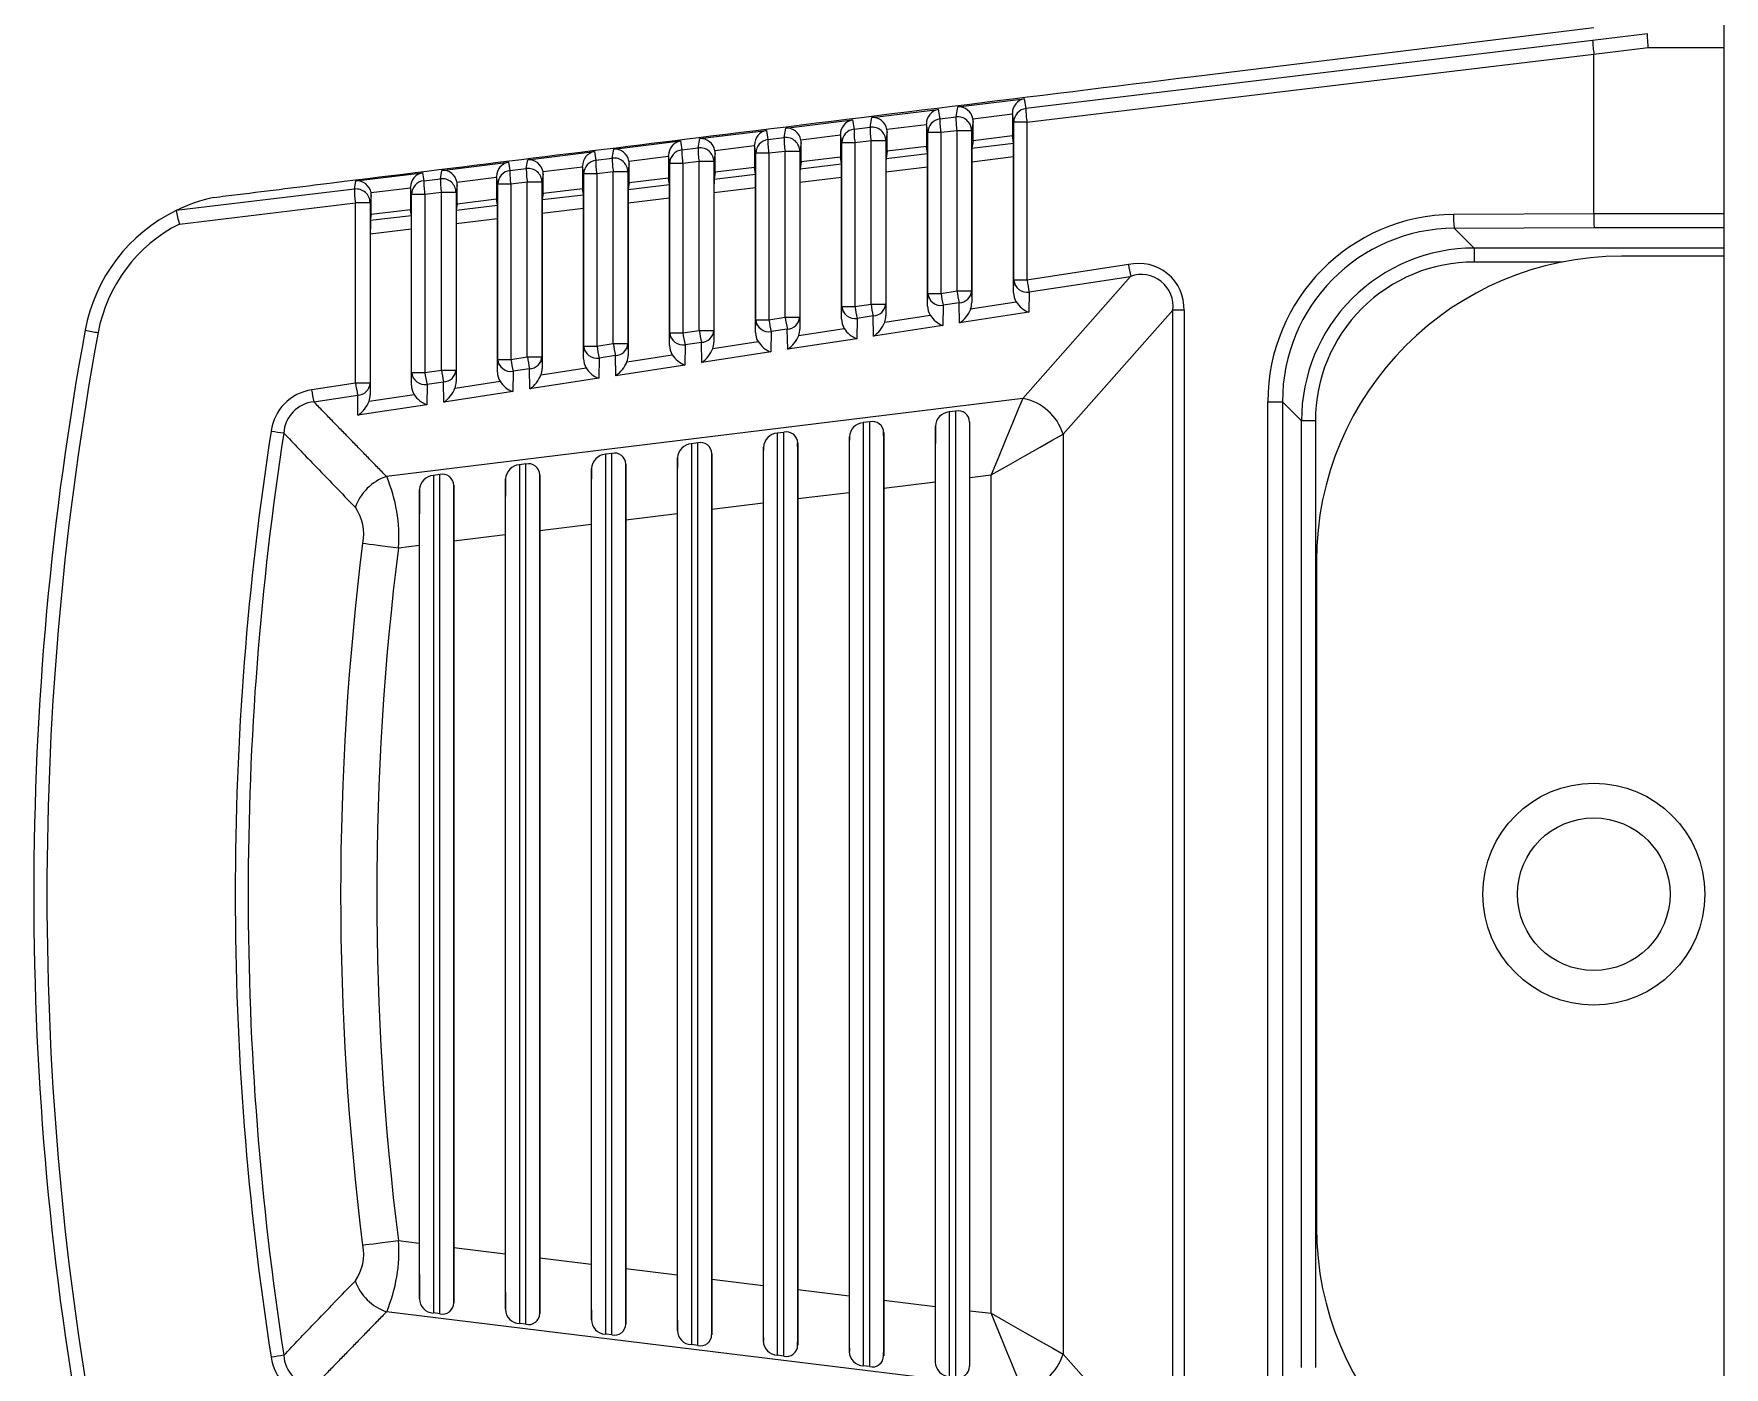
# Model space of a CAD drawing. Extents: x 7 to 113, y 1 to 87.
# Drawn here: x 43.923 to 45.142, y 36.477 to 37.439 of the extents above; entities that cross this region are included whole.
import ezdxf

# ---------------------------------------------------------------- set-up
doc = ezdxf.new("R2010")
doc.units = 0
doc.header["$MEASUREMENT"] = 0
doc.layers.add('OBJECT', color=7, linetype='CONTINUOUS')

msp = doc.modelspace()

# ---------------------------------------------------------------- linework, layer by layer
at = {"layer": 'OBJECT', "lineweight": 15}
for p, q in [((45.1423, 34.6182), (45.1423, 39.0182)), ((44.7597, 37.4078), (45.0482, 37.4432)), ((45.0869, 37.4386), (45.0474, 37.4337)), ((45.0474, 37.4337), (44.6388, 37.3847)), ((44.6395, 37.3748), (45.0483, 37.4238)), ((45.0483, 37.4238), (45.0875, 37.4286)), ((45.0483, 37.4238), (45.0483, 37.4238)), ((45.0483, 37.3088), (45.0483, 37.4238)), ((45.0875, 37.4286), (45.1423, 37.4286)), ((44.5896, 37.3858), (44.6376, 37.3917)), ((44.6376, 37.3917), (44.6388, 37.3847)), ((44.4656, 37.3706), (44.5136, 37.3765)), ((44.5136, 37.3765), (44.5148, 37.3698)), ((44.5264, 37.3712), (44.5276, 37.3782)), ((44.5276, 37.3782), (44.5756, 37.3841)), ((44.5756, 37.3841), (44.5768, 37.3772)), ((44.5768, 37.3772), (44.5884, 37.3786)), ((44.5884, 37.3786), (44.5896, 37.3858)), ((44.6007, 37.3754), (44.5996, 37.3687)), ((44.629, 37.3806), (44.6005, 37.3771)), ((44.6007, 37.3615), (44.6007, 37.3754)), ((44.6301, 37.3748), (44.629, 37.3813)), ((44.629, 37.3806), (44.629, 37.3813)), ((44.629, 37.3806), (44.629, 37.365)), ((44.6395, 37.3748), (44.6301, 37.3748)), ((44.6301, 37.261), (44.6301, 37.3748)), ((44.6395, 37.3748), (44.6395, 37.261)), ((44.4025, 37.3563), (44.4036, 37.363)), ((44.4036, 37.363), (44.4516, 37.3689)), ((44.4516, 37.3689), (44.4527, 37.3624)), ((44.4527, 37.3624), (44.4645, 37.3638)), ((44.4645, 37.3638), (44.4656, 37.3706)), ((44.505, 37.3654), (44.4765, 37.3619)), ((44.506, 37.3599), (44.505, 37.3661)), ((44.505, 37.3654), (44.505, 37.3661)), ((44.505, 37.3654), (44.505, 37.3497)), ((44.5148, 37.3698), (44.5264, 37.3712)), ((44.5387, 37.3678), (44.5377, 37.3613)), ((44.567, 37.373), (44.5385, 37.3695)), ((44.5387, 37.3539), (44.5387, 37.3678)), ((44.568, 37.3673), (44.567, 37.3737)), ((44.567, 37.373), (44.567, 37.3737)), ((44.567, 37.373), (44.567, 37.3573)), ((44.5775, 37.3673), (44.568, 37.3673)), ((44.568, 37.2514), (44.568, 37.3673)), ((44.5891, 37.3687), (44.5775, 37.3673)), ((44.5775, 37.3673), (44.5775, 37.2514)), ((44.5996, 37.3687), (44.5891, 37.3687)), ((44.5891, 37.2532), (44.5891, 37.3687)), ((44.5996, 37.3687), (44.5996, 37.2532)), ((44.629, 37.365), (44.6007, 37.3615)), ((44.6298, 37.3597), (44.629, 37.365)), ((44.2796, 37.3477), (44.3276, 37.3537)), ((44.3276, 37.3537), (44.3287, 37.3475)), ((44.3405, 37.3489), (44.3416, 37.3554)), ((44.3416, 37.3554), (44.3896, 37.3613)), ((44.3819, 37.345), (44.381, 37.3508)), ((44.381, 37.3501), (44.381, 37.3508)), ((44.3896, 37.3613), (44.3907, 37.3549)), ((44.3907, 37.3549), (44.4025, 37.3563)), ((44.4147, 37.3525), (44.4137, 37.3464)), ((44.443, 37.3577), (44.4145, 37.3543)), ((44.4147, 37.3387), (44.4147, 37.3525)), ((44.444, 37.3524), (44.443, 37.3585)), ((44.443, 37.3577), (44.443, 37.3421)), ((44.4534, 37.3524), (44.444, 37.3524)), ((44.444, 37.2324), (44.444, 37.3524)), ((44.4652, 37.3538), (44.4534, 37.3524)), ((44.4534, 37.3524), (44.4534, 37.2324)), ((44.4757, 37.3538), (44.4652, 37.3538)), ((44.4652, 37.2342), (44.4652, 37.3538)), ((44.4767, 37.3601), (44.4757, 37.3538)), ((44.4757, 37.3538), (44.4757, 37.2342)), ((44.4767, 37.3463), (44.4767, 37.3601)), ((44.5155, 37.3599), (44.506, 37.3599)), ((44.506, 37.2419), (44.506, 37.3599)), ((44.5271, 37.3613), (44.5155, 37.3599)), ((44.5155, 37.3599), (44.5155, 37.2419)), ((44.5377, 37.3613), (44.5271, 37.3613)), ((44.5271, 37.2437), (44.5271, 37.3613)), ((44.5377, 37.3613), (44.5377, 37.2437)), ((44.5387, 37.3539), (44.5379, 37.3487)), ((44.5379, 37.3487), (44.5678, 37.3523)), ((44.567, 37.3573), (44.5387, 37.3539)), ((44.5678, 37.3523), (44.567, 37.3573)), ((44.6007, 37.3615), (44.5998, 37.3561)), ((44.5998, 37.3561), (44.6298, 37.3597)), ((44.1556, 37.3325), (44.2036, 37.3384)), ((44.2036, 37.3384), (44.2046, 37.3326)), ((44.2166, 37.334), (44.2176, 37.3401)), ((44.2176, 37.3401), (44.2656, 37.346)), ((44.2656, 37.346), (44.2667, 37.34)), ((44.2667, 37.34), (44.2785, 37.3414)), ((44.2785, 37.3414), (44.2796, 37.3477)), ((44.319, 37.3425), (44.2905, 37.339)), ((44.3199, 37.3376), (44.319, 37.3432)), ((44.319, 37.3425), (44.319, 37.3432)), ((44.319, 37.3425), (44.319, 37.3269)), ((44.3287, 37.3475), (44.3405, 37.3489)), ((44.3412, 37.339), (44.3294, 37.3376)), ((44.3517, 37.339), (44.3412, 37.339)), ((44.3412, 37.2152), (44.3412, 37.339)), ((44.3527, 37.3449), (44.3517, 37.339)), ((44.3517, 37.339), (44.3517, 37.2152)), ((44.381, 37.3501), (44.3525, 37.3466)), ((44.3527, 37.331), (44.3527, 37.3449)), ((44.381, 37.3501), (44.381, 37.3345)), ((44.3914, 37.345), (44.3819, 37.345)), ((44.3819, 37.2229), (44.3819, 37.345)), ((44.4032, 37.3464), (44.3914, 37.345)), ((44.3914, 37.345), (44.3914, 37.2229)), ((44.4137, 37.3464), (44.4032, 37.3464)), ((44.4032, 37.2247), (44.4032, 37.3464)), ((44.4137, 37.3464), (44.4137, 37.2247)), ((44.4147, 37.3387), (44.4139, 37.3338)), ((44.443, 37.3421), (44.4147, 37.3387)), ((44.4437, 37.3374), (44.443, 37.3421)), ((44.4767, 37.3463), (44.4759, 37.3413)), ((44.4759, 37.3413), (44.5058, 37.3449)), ((44.505, 37.3497), (44.4767, 37.3463)), ((44.5058, 37.3449), (44.505, 37.3497)), ((44.5679, 37.3423), (44.5378, 37.3387)), ((44.5378, 37.3387), (44.5378, 37.2352)), ((44.5679, 37.2423), (44.5679, 37.3423)), ((44.6299, 37.3498), (44.5998, 37.3461)), ((44.5998, 37.3461), (44.5998, 37.2448)), ((44.6299, 37.2518), (44.6299, 37.3498)), ((44.1546, 37.3266), (44.0259, 37.3111)), ((44.1546, 37.3266), (44.1556, 37.3325)), ((44.195, 37.3273), (44.1665, 37.3238)), ((44.1958, 37.3227), (44.195, 37.328)), ((44.195, 37.3273), (44.195, 37.328)), ((44.195, 37.3273), (44.195, 37.3117)), ((44.2046, 37.3326), (44.2166, 37.334)), ((44.2287, 37.3297), (44.2278, 37.3241)), ((44.257, 37.3349), (44.2285, 37.3314)), ((44.2287, 37.3158), (44.2287, 37.3297)), ((44.2579, 37.3301), (44.257, 37.3356)), ((44.257, 37.3349), (44.257, 37.3356)), ((44.257, 37.3349), (44.257, 37.3193)), ((44.2674, 37.3301), (44.2579, 37.3301)), ((44.2579, 37.2038), (44.2579, 37.3301)), ((44.2792, 37.3315), (44.2674, 37.3301)), ((44.2674, 37.3301), (44.2674, 37.2038)), ((44.2898, 37.3315), (44.2792, 37.3315)), ((44.2792, 37.2056), (44.2792, 37.3315)), ((44.2907, 37.3373), (44.2898, 37.3315)), ((44.2898, 37.3315), (44.2898, 37.2056)), ((44.2907, 37.3234), (44.2907, 37.3373)), ((44.319, 37.3269), (44.2907, 37.3234)), ((44.3197, 37.3225), (44.319, 37.3269)), ((44.3294, 37.3376), (44.3199, 37.3376)), ((44.3199, 37.2133), (44.3199, 37.3376)), ((44.3294, 37.3376), (44.3294, 37.2133)), ((44.3527, 37.331), (44.3519, 37.3264)), ((44.3519, 37.3264), (44.3817, 37.33)), ((44.381, 37.3345), (44.3527, 37.331)), ((44.3817, 37.33), (44.381, 37.3345)), ((44.4438, 37.3274), (44.4138, 37.3238)), ((44.4139, 37.3338), (44.4437, 37.3374)), ((44.4438, 37.2233), (44.4438, 37.3274)), ((44.5059, 37.3349), (44.4758, 37.3313)), ((44.4758, 37.3313), (44.4758, 37.2257)), ((44.5059, 37.2328), (44.5059, 37.3349)), ((44.0283, 37.3014), (44.1553, 37.3167)), ((44.1553, 37.1866), (44.1553, 37.3167)), ((44.1658, 37.3167), (44.1553, 37.3167)), ((44.1667, 37.3221), (44.1658, 37.3167)), ((44.1658, 37.3167), (44.1658, 37.1866)), ((44.1667, 37.3082), (44.1667, 37.3221)), ((44.2053, 37.3227), (44.1958, 37.3227)), ((44.1958, 37.1943), (44.1958, 37.3227)), ((44.2173, 37.3241), (44.2053, 37.3227)), ((44.2053, 37.3227), (44.2053, 37.1943)), ((44.2278, 37.3241), (44.2173, 37.3241)), ((44.2173, 37.1961), (44.2173, 37.3241)), ((44.2278, 37.3241), (44.2278, 37.1961)), ((44.2287, 37.3158), (44.228, 37.3115)), ((44.228, 37.3115), (44.2577, 37.3151)), ((44.257, 37.3193), (44.2287, 37.3158)), ((44.2577, 37.3151), (44.257, 37.3193)), ((44.2907, 37.3234), (44.29, 37.319)), ((44.29, 37.319), (44.3197, 37.3225)), ((44.3818, 37.32), (44.3519, 37.3164)), ((44.3519, 37.3164), (44.3519, 37.2067)), ((44.3818, 37.2138), (44.3818, 37.32)), ((44.4138, 37.3238), (44.4138, 37.2162)), ((44.1667, 37.3082), (44.166, 37.3041)), ((44.166, 37.3041), (44.1956, 37.3076)), ((44.195, 37.3117), (44.1667, 37.3082)), ((44.1956, 37.3076), (44.195, 37.3117)), ((44.2577, 37.3051), (44.2279, 37.3015)), ((44.2279, 37.3015), (44.2279, 37.1877)), ((44.2577, 37.1947), (44.2577, 37.3051)), ((44.3198, 37.3125), (44.2899, 37.309)), ((44.2899, 37.309), (44.2899, 37.1972)), ((44.3198, 37.2042), (44.3198, 37.3125)), ((45.0483, 37.3088), (44.9472, 37.3083)), ((45.0483, 37.3088), (45.0483, 37.3088)), ((45.1423, 37.3088), (45.0483, 37.3088)), ((44.1957, 37.2976), (44.1659, 37.2941)), ((44.1659, 37.2941), (44.1659, 37.1782)), ((44.1957, 37.1852), (44.1957, 37.2976)), ((44.9477, 37.2984), (45.0486, 37.2988)), ((44.9621, 37.284), (44.9477, 37.2984)), ((45.0486, 37.2988), (45.1423, 37.2988)), ((45.1423, 37.284), (44.9621, 37.284)), ((44.9621, 37.284), (44.9621, 37.2741)), ((45.1423, 37.2782), (45.0683, 37.2782)), ((44.7127, 37.2722), (44.6395, 37.261)), ((44.9621, 37.2741), (45.0257, 37.2741)), ((44.5775, 37.2514), (44.5891, 37.2532)), ((44.5891, 37.2532), (44.5996, 37.2532)), ((44.5996, 37.2532), (44.5998, 37.2448)), ((44.6299, 37.2518), (44.6301, 37.261)), ((44.6395, 37.261), (44.6301, 37.261)), ((44.7143, 37.2636), (44.6365, 37.1756)), ((44.6411, 37.2524), (44.7143, 37.2636)), ((44.5059, 37.2328), (44.506, 37.2419)), ((44.506, 37.2419), (44.5155, 37.2419)), ((44.5155, 37.2419), (44.5271, 37.2437)), ((44.5271, 37.2437), (44.5377, 37.2437)), ((44.5377, 37.2437), (44.5378, 37.2352)), ((44.5679, 37.2423), (44.568, 37.2514)), ((44.568, 37.2514), (44.5775, 37.2514)), ((44.5791, 37.2428), (44.5789, 37.2282)), ((44.5907, 37.2446), (44.5791, 37.2428)), ((44.5909, 37.2301), (44.5907, 37.2446)), ((44.5989, 37.2402), (44.6318, 37.2452)), ((44.6411, 37.2524), (44.6409, 37.2378)), ((44.4438, 37.2233), (44.444, 37.2324)), ((44.444, 37.2324), (44.4534, 37.2324)), ((44.4534, 37.2324), (44.4652, 37.2342)), ((44.4652, 37.2342), (44.4757, 37.2342)), ((44.4757, 37.2342), (44.4758, 37.2257)), ((44.517, 37.2333), (44.5168, 37.2187)), ((44.5287, 37.2351), (44.517, 37.2333)), ((44.5289, 37.2206), (44.5287, 37.2351)), ((44.537, 37.2306), (44.5697, 37.2357)), ((44.6409, 37.2378), (44.5909, 37.2301)), ((44.6656, 37.1498), (44.7447, 37.2392)), ((44.7528, 37.2392), (44.7447, 37.2392)), ((44.7447, 36.3973), (44.7447, 37.2392)), ((44.7528, 37.2392), (44.7528, 36.3973)), ((44.3818, 37.2138), (44.3819, 37.2229)), ((44.3819, 37.2229), (44.3914, 37.2229)), ((44.3914, 37.2229), (44.4032, 37.2247)), ((44.4032, 37.2247), (44.4137, 37.2247)), ((44.413, 37.2116), (44.4457, 37.2166)), ((44.4137, 37.2247), (44.4138, 37.2162)), ((44.455, 37.2238), (44.4548, 37.2092)), ((44.4667, 37.2256), (44.455, 37.2238)), ((44.467, 37.2111), (44.4667, 37.2256)), ((44.5168, 37.2187), (44.467, 37.2111)), ((44.475, 37.2211), (44.5077, 37.2262)), ((44.5789, 37.2282), (44.5289, 37.2206)), ((44.2674, 37.2038), (44.2792, 37.2056)), ((44.2792, 37.2056), (44.2898, 37.2056)), ((44.2898, 37.2056), (44.2899, 37.1972)), ((44.3198, 37.2042), (44.3199, 37.2133)), ((44.3199, 37.2133), (44.3294, 37.2133)), ((44.3294, 37.2133), (44.3412, 37.2152)), ((44.331, 37.2048), (44.3307, 37.1902)), ((44.3428, 37.2066), (44.331, 37.2048)), ((44.3412, 37.2152), (44.3517, 37.2152)), ((44.343, 37.192), (44.3428, 37.2066)), ((44.3511, 37.2021), (44.3836, 37.2071)), ((44.3517, 37.2152), (44.3519, 37.2067)), ((44.393, 37.2143), (44.3928, 37.1997)), ((44.4048, 37.2161), (44.393, 37.2143)), ((44.405, 37.2015), (44.4048, 37.2161)), ((44.4548, 37.2092), (44.405, 37.2015)), ((44.1957, 37.1852), (44.1958, 37.1943)), ((44.1958, 37.1943), (44.2053, 37.1943)), ((44.2053, 37.1943), (44.2173, 37.1961)), ((44.2173, 37.1961), (44.2278, 37.1961)), ((44.2278, 37.1961), (44.2279, 37.1877)), ((44.2577, 37.1947), (44.2579, 37.2038)), ((44.2579, 37.2038), (44.2674, 37.2038)), ((44.2689, 37.1952), (44.2687, 37.1806)), ((44.2808, 37.1971), (44.2689, 37.1952)), ((44.281, 37.1825), (44.2808, 37.1971)), ((44.2891, 37.1926), (44.3216, 37.1976)), ((44.3928, 37.1997), (44.343, 37.192)), ((44.1553, 37.1866), (44.1237, 37.1818)), ((44.1658, 37.1866), (44.1553, 37.1866)), ((44.1658, 37.1866), (44.1659, 37.1782)), ((44.2069, 37.1857), (44.2067, 37.1711)), ((44.2188, 37.1875), (44.2069, 37.1857)), ((44.2191, 37.173), (44.2188, 37.1875)), ((44.2687, 37.1806), (44.2191, 37.173)), ((44.2271, 37.1831), (44.2596, 37.1881)), ((44.3307, 37.1902), (44.281, 37.1825)), ((44.1253, 37.1732), (44.1569, 37.178)), ((44.1571, 37.1635), (44.1569, 37.178)), ((44.2067, 37.1711), (44.1571, 37.1635)), ((44.1651, 37.1736), (44.1976, 37.1785)), ((44.6365, 37.1756), (44.1777, 37.1193)), ((44.8133, 36.4632), (44.8133, 37.1732)), ((44.8133, 37.1732), (44.8238, 37.1732)), ((44.8238, 37.1732), (44.8238, 36.4632)), ((44.8238, 37.1732), (44.8375, 37.1595)), ((44.5262, 37.1588), (44.5215, 37.1583)), ((44.5215, 37.1583), (44.5215, 36.4782)), ((44.5262, 36.4776), (44.5262, 37.1588)), ((44.5735, 36.4808), (44.5735, 37.1556)), ((44.5882, 37.1664), (44.5835, 37.1659)), ((44.5835, 37.1659), (44.5835, 36.4706)), ((44.5882, 36.47), (44.5882, 37.1664)), ((44.5982, 37.1587), (44.5982, 36.4778)), ((44.8375, 36.4769), (44.8375, 37.1595)), ((44.8475, 37.1595), (44.8375, 37.1595)), ((44.8475, 37.1595), (44.8475, 36.4769)), ((44.4022, 37.1436), (44.3975, 37.143)), ((44.3975, 37.143), (44.3975, 36.4934)), ((44.4022, 36.4928), (44.4022, 37.1436)), ((44.4642, 37.1512), (44.4595, 37.1506)), ((44.4595, 37.1506), (44.4595, 36.4858)), ((44.4642, 36.4852), (44.4642, 37.1512)), ((44.4742, 37.1434), (44.4742, 36.493)), ((44.5115, 36.4884), (44.5115, 37.148)), ((44.5362, 37.151), (44.5362, 36.4854)), ((44.6656, 37.1498), (44.6656, 36.4866)), ((44.3402, 37.136), (44.3355, 37.1354)), ((44.3355, 37.1354), (44.3355, 36.501)), ((44.3402, 36.5004), (44.3402, 37.136)), ((44.3875, 36.5037), (44.3875, 37.1328)), ((44.4122, 37.1358), (44.4122, 36.5006)), ((44.4495, 36.496), (44.4495, 37.1404)), ((44.2162, 37.1208), (44.2115, 37.1202)), ((44.2115, 37.1202), (44.2115, 36.5163)), ((44.2162, 36.5157), (44.2162, 37.1208)), ((44.2782, 37.1284), (44.2735, 37.1278)), ((44.2735, 37.1278), (44.2735, 36.5086)), ((44.2782, 36.5081), (44.2782, 37.1284)), ((44.2882, 37.1206), (44.2882, 36.5158)), ((44.3255, 36.5113), (44.3255, 37.1252)), ((44.3502, 37.1282), (44.3502, 36.5082)), ((44.5983, 37.1186), (44.6137, 37.1205)), ((44.5983, 36.5179), (44.5983, 37.1186)), ((44.6137, 36.516), (44.6137, 37.1205)), ((44.2015, 36.5265), (44.2015, 37.1099)), ((44.2262, 37.113), (44.2262, 36.5235)), ((44.2635, 36.5189), (44.2635, 37.1176)), ((44.4743, 37.1034), (44.5113, 37.1079)), ((44.5113, 37.1079), (44.5113, 36.5285)), ((44.5363, 37.111), (44.5733, 37.1155)), ((44.5363, 36.5255), (44.5363, 37.111)), ((44.5733, 37.1155), (44.5733, 36.5209)), ((44.4123, 37.0958), (44.4493, 37.1003)), ((44.4123, 36.5407), (44.4123, 37.0958)), ((44.4493, 37.1003), (44.4493, 36.5361)), ((44.4743, 36.5331), (44.4743, 37.1034)), ((44.2883, 37.0805), (44.3253, 37.0851)), ((44.3253, 37.0851), (44.3253, 36.5514)), ((44.3503, 37.0881), (44.3873, 37.0927)), ((44.3503, 36.5483), (44.3503, 37.0881)), ((44.3873, 37.0927), (44.3873, 36.5438)), ((44.1863, 37.068), (44.2013, 37.0698)), ((44.2013, 37.0698), (44.2013, 36.5666)), ((44.2263, 37.0729), (44.2633, 37.0775)), ((44.2263, 36.5635), (44.2263, 37.0729)), ((44.2633, 37.0775), (44.2633, 36.559)), ((44.2883, 36.5559), (44.2883, 37.0805)), ((44.8483, 37.0582), (44.8483, 36.5782)), ((44.1863, 36.5684), (44.2013, 36.5666)), ((44.2263, 36.5635), (44.2633, 36.559)), ((44.2883, 36.5559), (44.3253, 36.5514)), ((44.3503, 36.5483), (44.3873, 36.5438)), ((44.4123, 36.5407), (44.4493, 36.5361)), ((44.4743, 36.5331), (44.5113, 36.5285)), ((44.5363, 36.5255), (44.5733, 36.5209)), ((44.6365, 36.4608), (44.1777, 36.5171)), ((44.2162, 36.5157), (44.2115, 36.5163)), ((44.5983, 36.5179), (44.6137, 36.516)), ((44.2782, 36.5081), (44.2735, 36.5086)), ((44.3402, 36.5004), (44.3355, 36.501)), ((44.4022, 36.4928), (44.3975, 36.4934)), ((44.4642, 36.4852), (44.4595, 36.4858)), ((44.6656, 36.4866), (44.7447, 36.3973)), ((44.5262, 36.4776), (44.5215, 36.4782))]:
    msp.add_line(p, q, dxfattribs=at)
at = {"layer": 'OBJECT', "lineweight": 15, "flags": 128}
for points in [[(45.0875, 37.4286), (45.0874, 37.4305), (45.0873, 37.4323), (45.0872, 37.434), (45.0871, 37.4355), (45.087, 37.4367), (45.0869, 37.4377), (45.0869, 37.4383), (45.0869, 37.4386)], [(44.6365, 37.1756), (44.6333, 37.1678), (44.6292, 37.1579), (44.6244, 37.1464), (44.6192, 37.1337), (44.6137, 37.1205)], [(44.6137, 37.1205), (44.6262, 37.1275), (44.6381, 37.1343), (44.649, 37.1404), (44.6583, 37.1457), (44.6656, 37.1498)], [(44.1605, 37.0712), (44.1627, 37.071), (44.1652, 37.0706), (44.1682, 37.0703), (44.1714, 37.0699), (44.1749, 37.0694), (44.1786, 37.069), (44.1824, 37.0685), (44.1863, 37.068)], [(44.1605, 36.5652), (44.1627, 36.5655), (44.1652, 36.5658), (44.1682, 36.5662), (44.1714, 36.5666), (44.1749, 36.567), (44.1786, 36.5675), (44.1824, 36.568), (44.1863, 36.5684)], [(44.6365, 36.4608), (44.6333, 36.4686), (44.6292, 36.4785), (44.6244, 36.4901), (44.6192, 36.5027), (44.6137, 36.516)], [(44.6137, 36.516), (44.6262, 36.5089), (44.6381, 36.5022), (44.649, 36.496), (44.6583, 36.4908), (44.6656, 36.4866)]]:
    msp.add_lwpolyline(points, dxfattribs=at)
at = {"layer": 'OBJECT', "lineweight": 15}
for radius in [0.08, 0.055]:
    msp.add_circle((45.0483, 36.8182), radius, dxfattribs=at)
for centre, radius, start, end in [((45.154, 37.439), 0.1067, 182.8241, 188.1544), ((44.6396, 37.3813), 0.0106, 100.5303, 179.7929), ((44.5156, 37.366), 0.0106, 100.5303, 179.7929), ((44.5281, 37.3677), 0.0106, 10.0023, 93.1257), ((44.5776, 37.3736), 0.0106, 100.5279, 179.7937), ((44.578, 37.3673), 0.01, 96.979, 179.935), ((44.6305, 37.376), 0.0538, 178.6788, 189.2844), ((44.5896, 37.3687), 0.01, 0.0764, 96.9909), ((44.6421, 37.3774), 0.0538, 178.6788, 189.2844), ((44.5901, 37.3753), 0.0106, 10.0027, 93.1272), ((44.5907, 37.3754), 0.01, 359.9998, 9.9464), ((44.64, 37.3748), 0.01, 96.9753, 179.937), ((44.6925, 37.3834), 0.0537, 178.6718, 189.2883), ((44.4041, 37.3524), 0.0106, 10.0028, 93.1251), ((44.4536, 37.3584), 0.0106, 100.5279, 179.7937), ((44.5181, 37.3625), 0.0537, 178.6717, 189.2881), ((44.4657, 37.3538), 0.01, 0.0769, 96.9904), ((44.4661, 37.36), 0.0106, 10.0032, 93.1266), ((44.516, 37.3599), 0.01, 96.9753, 179.9386), ((44.5685, 37.3686), 0.0537, 178.6717, 189.2881), ((44.5277, 37.3613), 0.01, 0.0784, 96.9889), ((44.5801, 37.37), 0.0537, 178.6722, 189.2876), ((44.5287, 37.3678), 0.01, 359.9998, 9.9464), ((44.3296, 37.3432), 0.0106, 100.5279, 179.7937), ((44.3421, 37.3448), 0.0106, 10.0032, 93.1266), ((44.3916, 37.3508), 0.0106, 100.5303, 179.7929), ((44.3919, 37.345), 0.01, 96.9753, 179.9386), ((44.4444, 37.3537), 0.0537, 178.6717, 189.2881), ((44.4037, 37.3464), 0.01, 0.0764, 96.9909), ((44.4562, 37.3551), 0.0538, 178.6794, 189.2838), ((44.4047, 37.3525), 0.01, 359.9973, 9.9489), ((44.8678, 37.3583), 0.4249, 179.9762, 180.0714), ((44.454, 37.3524), 0.01, 96.9763, 179.9377), ((44.5065, 37.3611), 0.0538, 178.6788, 189.2844), ((44.4667, 37.3601), 0.01, 359.9998, 9.9464), ((44.2464, 37.3446), 0.3215, 359.5832, 1.3627), ((44.9255, 37.3485), 0.3258, 178.6499, 180.4094), ((44.3064, 37.3521), 0.3235, 359.587, 1.3556), ((44.2056, 37.328), 0.0106, 100.5283, 179.7952), ((44.2181, 37.3296), 0.0106, 10.0041, 93.1257), ((44.2676, 37.3356), 0.0106, 100.5325, 179.7926), ((44.2679, 37.3301), 0.01, 96.9753, 179.9386), ((44.3203, 37.3388), 0.0537, 178.6717, 189.2881), ((44.2798, 37.3315), 0.01, 0.0784, 96.9889), ((44.3322, 37.3402), 0.0537, 178.6722, 189.2876), ((44.2801, 37.3372), 0.0106, 10.0037, 93.1242), ((44.2807, 37.3373), 0.01, 359.9973, 9.9489), ((44.3299, 37.3375), 0.01, 96.9763, 179.9377), ((44.3824, 37.3462), 0.0538, 178.6788, 189.2844), ((44.3417, 37.339), 0.01, 0.0792, 96.988), ((44.3942, 37.3476), 0.0537, 178.6717, 189.2881), ((44.3427, 37.3449), 0.01, 359.9998, 9.9464), ((44.8009, 37.3336), 0.3251, 178.648, 180.4113), ((44.1824, 37.3372), 0.3235, 359.587, 1.3556), ((44.8616, 37.341), 0.3238, 178.6427, 180.4132), ((44.1558, 37.3167), 0.01, 0.0764, 96.9909), ((44.2083, 37.3253), 0.0538, 178.6788, 189.2844), ((44.1561, 37.322), 0.0106, 10.0053, 93.1226), ((44.2058, 37.3227), 0.01, 96.9763, 179.9377), ((44.2584, 37.3313), 0.0538, 178.6794, 189.2838), ((44.2178, 37.3241), 0.01, 0.0769, 96.9904), ((44.2702, 37.3328), 0.0537, 178.6691, 189.2941), ((44.2187, 37.3297), 0.01, 359.9998, 9.9464), ((44.6777, 37.3187), 0.3258, 178.6499, 180.4094), ((44.0583, 37.3223), 0.3235, 359.587, 1.3555), ((44.7396, 37.3262), 0.3258, 178.6499, 180.4094), ((44.1223, 37.3298), 0.3215, 359.5833, 1.3627), ((44.0784, 37.2032), 0.12, 102.1074, 115.9226), ((44.1567, 37.3221), 0.01, 359.9973, 9.9489), ((43.9343, 37.3074), 0.3235, 359.587, 1.3556), ((44.6147, 37.3113), 0.3248, 178.6454, 180.4105), ((43.9983, 37.3149), 0.3215, 359.5832, 1.3627), ((44.0784, 37.2032), 0.12, 115.9219, 169.586), ((44.0779, 37.2032), 0.11, 116.7857, 169.5864), ((44.088, 37.3213), 0.0629, 189.27, 198.385), ((44.4918, 37.2964), 0.3258, 178.65, 180.4093), ((43.8742, 37.3), 0.3215, 359.5832, 1.3627), ((44.5537, 37.3038), 0.3258, 178.6499, 180.4094), ((44.948, 37.1736), 0.1347, 90.3673, 180.1597), ((45.005, 37.3064), 0.0579, 178.0846, 187.9764), ((45.1634, 37.3069), 0.1151, 179.0352, 183.9975), ((44.9485, 37.1737), 0.1247, 90.356, 180.2132), ((44.962, 37.1596), 0.1245, 89.9721, 180.0277), ((45.0683, 37.0582), 0.22, 90, 180), ((44.7202, 37.2404), 0.0326, 357.8365, 103.2349), ((44.8254, 37.2885), 0.1138, 188.2329, 192.6341), ((44.7221, 37.2422), 0.0228, 352.3931, 110.0337), ((44.9619, 37.1596), 0.1144, 89.9257, 180.0743), ((44.7012, 37.2694), 0.1133, 188.2233, 192.6437), ((44.5904, 37.2539), 0.00928, 271.9176, 355.8079), ((44.6396, 37.2618), 0.0096, 185.3139, 278.9529), ((44.752, 37.2772), 0.1136, 188.2288, 192.6382), ((44.5156, 37.2428), 0.0096, 185.3139, 278.9529), ((44.6279, 37.2582), 0.1136, 188.2288, 192.6382), ((44.6393, 37.2599), 0.1134, 188.2244, 192.6426), ((44.5284, 37.2444), 0.00928, 271.9159, 355.8078), ((44.5804, 37.2422), 0.0125, 179.5748, 211.5568), ((44.5776, 37.2523), 0.0096, 185.3137, 278.9532), ((44.6898, 37.2677), 0.1135, 188.2252, 192.638), ((44.5864, 37.2447), 0.0133, 339.8567, 0.0405), ((44.6424, 37.2517), 0.0125, 179.5804, 211.5558), ((44.6475, 37.2552), 0.0186, 212.3707, 249.255), ((44.4535, 37.2333), 0.0096, 185.3155, 278.9513), ((44.5658, 37.2486), 0.1135, 188.2259, 192.6373), ((44.5778, 37.2505), 0.1138, 188.2329, 192.6341), ((44.4664, 37.2349), 0.00928, 271.9157, 355.808), ((44.5184, 37.2327), 0.0125, 179.5791, 211.5558), ((44.5169, 37.2384), 0.0215, 303.9937, 338.8154), ((44.5245, 37.2352), 0.0133, 339.868, 0.035), ((44.5855, 37.2456), 0.0186, 212.3789, 249.2446), ((44.5789, 37.2479), 0.0215, 303.9976, 338.8135), ((46.1733, 36.8182), 2.25, 169.5862, 190.4138), ((46.1728, 36.8182), 2.24, 169.5863, 190.4137), ((44.0117, 37.4641), 0.2446, 257.9, 260.1212), ((44.3915, 37.2238), 0.0096, 185.3147, 278.9522), ((44.5037, 37.2391), 0.1135, 188.2262, 192.6408), ((44.5155, 37.2409), 0.1135, 188.2258, 192.6381), ((44.4045, 37.2254), 0.00928, 271.9139, 355.8078), ((44.4005, 37.2162), 0.0133, 339.8548, 0.0411), ((44.4563, 37.2232), 0.0125, 179.5757, 211.5558), ((44.4614, 37.2266), 0.0186, 212.3789, 249.2446), ((44.4549, 37.2289), 0.0215, 303.9997, 338.8115), ((44.4625, 37.2257), 0.0133, 339.8645, 0.0314), ((44.5234, 37.2361), 0.0186, 212.3752, 249.2505), ((44.3917, 37.2219), 0.1136, 188.2288, 192.6382), ((44.2805, 37.2063), 0.00928, 271.9177, 355.806), ((44.3323, 37.2041), 0.0125, 179.5777, 211.5539), ((44.3295, 37.2142), 0.0096, 185.3155, 278.9513), ((44.4418, 37.2296), 0.1135, 188.2259, 192.6373), ((44.4533, 37.2314), 0.1133, 188.2227, 192.6443), ((44.3425, 37.2158), 0.00928, 271.9196, 355.804), ((44.3386, 37.2067), 0.0133, 339.8567, 0.0392), ((44.3943, 37.2137), 0.0125, 179.5791, 211.5558), ((44.3994, 37.2171), 0.0186, 212.3773, 249.2484), ((44.3929, 37.2194), 0.0215, 303.9938, 338.8173), ((44.2054, 37.1952), 0.0096, 185.3155, 278.9513), ((44.3177, 37.2106), 0.1136, 188.2265, 192.6367), ((44.3296, 37.2124), 0.1135, 188.2259, 192.6373), ((44.2185, 37.1968), 0.00928, 271.9138, 355.8099), ((44.2702, 37.1946), 0.0125, 179.5775, 211.5588), ((44.2674, 37.2047), 0.0096, 185.3131, 278.9557), ((44.3796, 37.22), 0.1134, 188.2255, 192.6422), ((44.269, 37.2004), 0.0215, 303.9937, 338.8154), ((44.2766, 37.1972), 0.0133, 339.8662, 0.0369), ((44.3373, 37.2076), 0.0186, 212.3746, 249.2511), ((44.331, 37.2099), 0.0215, 303.9935, 338.8176), ((44.1288, 37.1476), 0.0346, 98.439, 172.5003), ((44.2361, 37.198), 0.1136, 188.2265, 192.6367), ((44.2677, 37.2029), 0.1136, 188.2265, 192.6367), ((44.1566, 37.1873), 0.00928, 271.9177, 355.806), ((44.2082, 37.1851), 0.0125, 179.5777, 211.5539), ((44.207, 37.1909), 0.0215, 303.9963, 338.8149), ((44.2146, 37.1877), 0.0133, 339.8645, 0.0314), ((44.2753, 37.198), 0.0186, 212.3735, 249.25), ((44.1275, 37.1493), 0.024, 95.29, 176.6704), ((44.1451, 37.1814), 0.0215, 303.9938, 338.8173), ((44.1526, 37.1782), 0.0133, 339.8548, 0.0411), ((44.2133, 37.1885), 0.0186, 212.3734, 249.2523), ((44.6299, 37.1388), 0.0374, 17.1846, 79.8152), ((44.5222, 37.1475), 0.0107, 93.8817, 177.5014), ((44.5281, 37.151), 0.00808, 0.3862, 103.7852), ((50.049, 37.1176), 5.4756, 179.602, 180.0216), ((44.5842, 37.1552), 0.0107, 93.8767, 177.5064), ((44.5901, 37.1586), 0.00808, 0.3937, 103.7777), ((39.1267, 37.1207), 5.4717, 359.9781, 0.3977), ((46.2369, 36.8182), 2.1683, 171.1428, 188.8572), ((46.2375, 36.8182), 2.1596, 171.1438, 188.8562), ((44.211, 37.8914), 0.7484, 261.0457, 261.7486), ((44.3982, 37.1323), 0.0107, 93.8804, 177.5026), ((44.4041, 37.1358), 0.00808, 0.3856, 103.7858), ((44.4602, 37.1399), 0.0107, 93.8747, 177.5083), ((44.4661, 37.1434), 0.00808, 0.3876, 103.7859), ((39.0302, 37.1055), 5.4441, 359.9775, 0.3992), ((49.9689, 37.11), 5.4576, 179.6013, 180.0223), ((39.0923, 37.1131), 5.444, 359.9775, 0.3992), ((44.3362, 37.1247), 0.0107, 93.8735, 177.5096), ((44.3421, 37.1282), 0.00808, 0.3876, 103.7859), ((49.8449, 37.0948), 5.4576, 179.6013, 180.0223), ((38.9683, 37.0979), 5.444, 359.9775, 0.3992), ((49.9067, 37.1024), 5.4574, 179.6013, 180.0223), ((44.1891, 37.0852), 0.036, 108.4595, 160.674), ((44.074, 37.0757), 0.1126, 356.0889, 22.8012), ((44.2122, 37.1095), 0.0107, 93.8735, 177.5096), ((44.2181, 37.1129), 0.00808, 0.3884, 103.7851), ((44.2742, 37.1171), 0.0107, 93.8804, 177.5026), ((44.2801, 37.1205), 0.00808, 0.3864, 103.785), ((38.8443, 37.0827), 5.444, 359.9775, 0.3992), ((49.7827, 37.0872), 5.4574, 179.6013, 180.0223), ((38.9062, 37.0903), 5.4441, 359.9775, 0.3992), ((49.6587, 37.072), 5.4574, 179.6013, 180.0223), ((38.7822, 37.0751), 5.4441, 359.9775, 0.3992), ((49.7209, 37.0796), 5.4576, 179.6013, 180.0223), ((44.1273, 37.0779), 0.0339, 348.7302, 34.5732), ((46.1733, 36.8182), 2.0287, 172.8353, 187.1647), ((46.1733, 36.8182), 2.0027, 172.8353, 187.1647), ((45.0683, 36.5782), 0.22, 180, 270), ((44.1273, 36.5586), 0.0339, 325.4274, 11.2694), ((44.074, 36.5608), 0.1126, 337.1988, 3.9111), ((49.6587, 36.5645), 5.4574, 179.9777, 180.3987), ((38.7824, 36.5614), 5.4439, 359.6008, 0.0225), ((49.7207, 36.5569), 5.4574, 179.9777, 180.3987), ((38.8443, 36.5538), 5.444, 359.6008, 0.0225), ((49.7827, 36.5492), 5.4574, 179.9777, 180.3987), ((38.9064, 36.5462), 5.4439, 359.6008, 0.0225), ((44.1891, 36.5513), 0.036, 199.3265, 251.54), ((49.8447, 36.5416), 5.4574, 179.9777, 180.3987), ((38.9683, 36.5386), 5.444, 359.6008, 0.0225), ((49.9068, 36.534), 5.4575, 179.9777, 180.3987), ((44.2119, 36.5267), 0.0105, 181.1528, 267.4641), ((44.2181, 36.5235), 0.00805, 255.9475, 359.8811), ((39.0304, 36.5309), 5.4439, 359.6008, 0.0225), ((49.9687, 36.5264), 5.4574, 179.9777, 180.3987), ((39.0923, 36.5233), 5.444, 359.6008, 0.0225), ((44.2739, 36.5191), 0.0105, 181.1522, 267.4647), ((44.2801, 36.5159), 0.00805, 255.9435, 359.8829), ((44.3359, 36.5115), 0.0105, 181.1546, 267.4623), ((50.049, 36.5189), 5.4757, 179.9784, 180.398), ((39.1267, 36.5158), 5.4717, 359.6023, 0.0219), ((44.3421, 36.5083), 0.00805, 255.9468, 359.8818), ((44.3979, 36.5039), 0.0105, 181.154, 267.4629), ((44.4041, 36.5006), 0.00805, 255.9429, 359.8836), ((44.211, 35.7451), 0.7484, 98.2514, 98.9543), ((44.1275, 36.4871), 0.024, 183.3296, 264.71), ((44.4599, 36.4963), 0.0105, 181.1546, 267.4623), ((44.4661, 36.493), 0.00805, 255.9468, 359.8818), ((44.5219, 36.4886), 0.0105, 181.1549, 267.462), ((44.5281, 36.4854), 0.00805, 255.9429, 359.8836), ((44.6299, 36.4977), 0.0374, 280.1848, 342.8154), ((44.1288, 36.4889), 0.0346, 187.4997, 261.561), ((44.5839, 36.481), 0.0105, 181.1555, 267.4614), ((44.5901, 36.4778), 0.00805, 255.9495, 359.8791)]:
    msp.add_arc(centre, radius, start, end, dxfattribs=at)
for points, knots in [([(44.0532, 37.3206), (44.0589, 37.3213), (44.0874, 37.3248), (44.2068, 37.3396), (44.4365, 37.368), (44.6436, 37.3935), (44.7597, 37.4078)], [0, 0, 0, 0, 0.024148, 0.120739, 0.507103, 1, 1, 1, 1]), ([(44.1036, 37.1507), (44.1108, 37.1431), (44.1279, 37.1252), (44.1452, 37.1074), (44.1552, 37.0971)], [0, 0, 0, 0, 0.422662, 1, 1, 1, 1]), ([(44.1036, 36.4857), (44.1108, 36.4933), (44.1279, 36.5112), (44.1452, 36.5291), (44.1552, 36.5394)], [0, 0, 0, 0, 0.422662, 1, 1, 1, 1])]:
    msp.add_open_spline(points, degree=3, knots=knots, dxfattribs=at)
for points in [[(44.0259, 37.3111), (44.026, 37.3112)], [(44.1777, 37.1193), (44.1253, 37.1732)], [(44.1777, 36.5171), (44.1253, 36.4633)]]:
    msp.add_open_spline(points, degree=1, dxfattribs=at)

doc.saveas('drawing.dxf')
